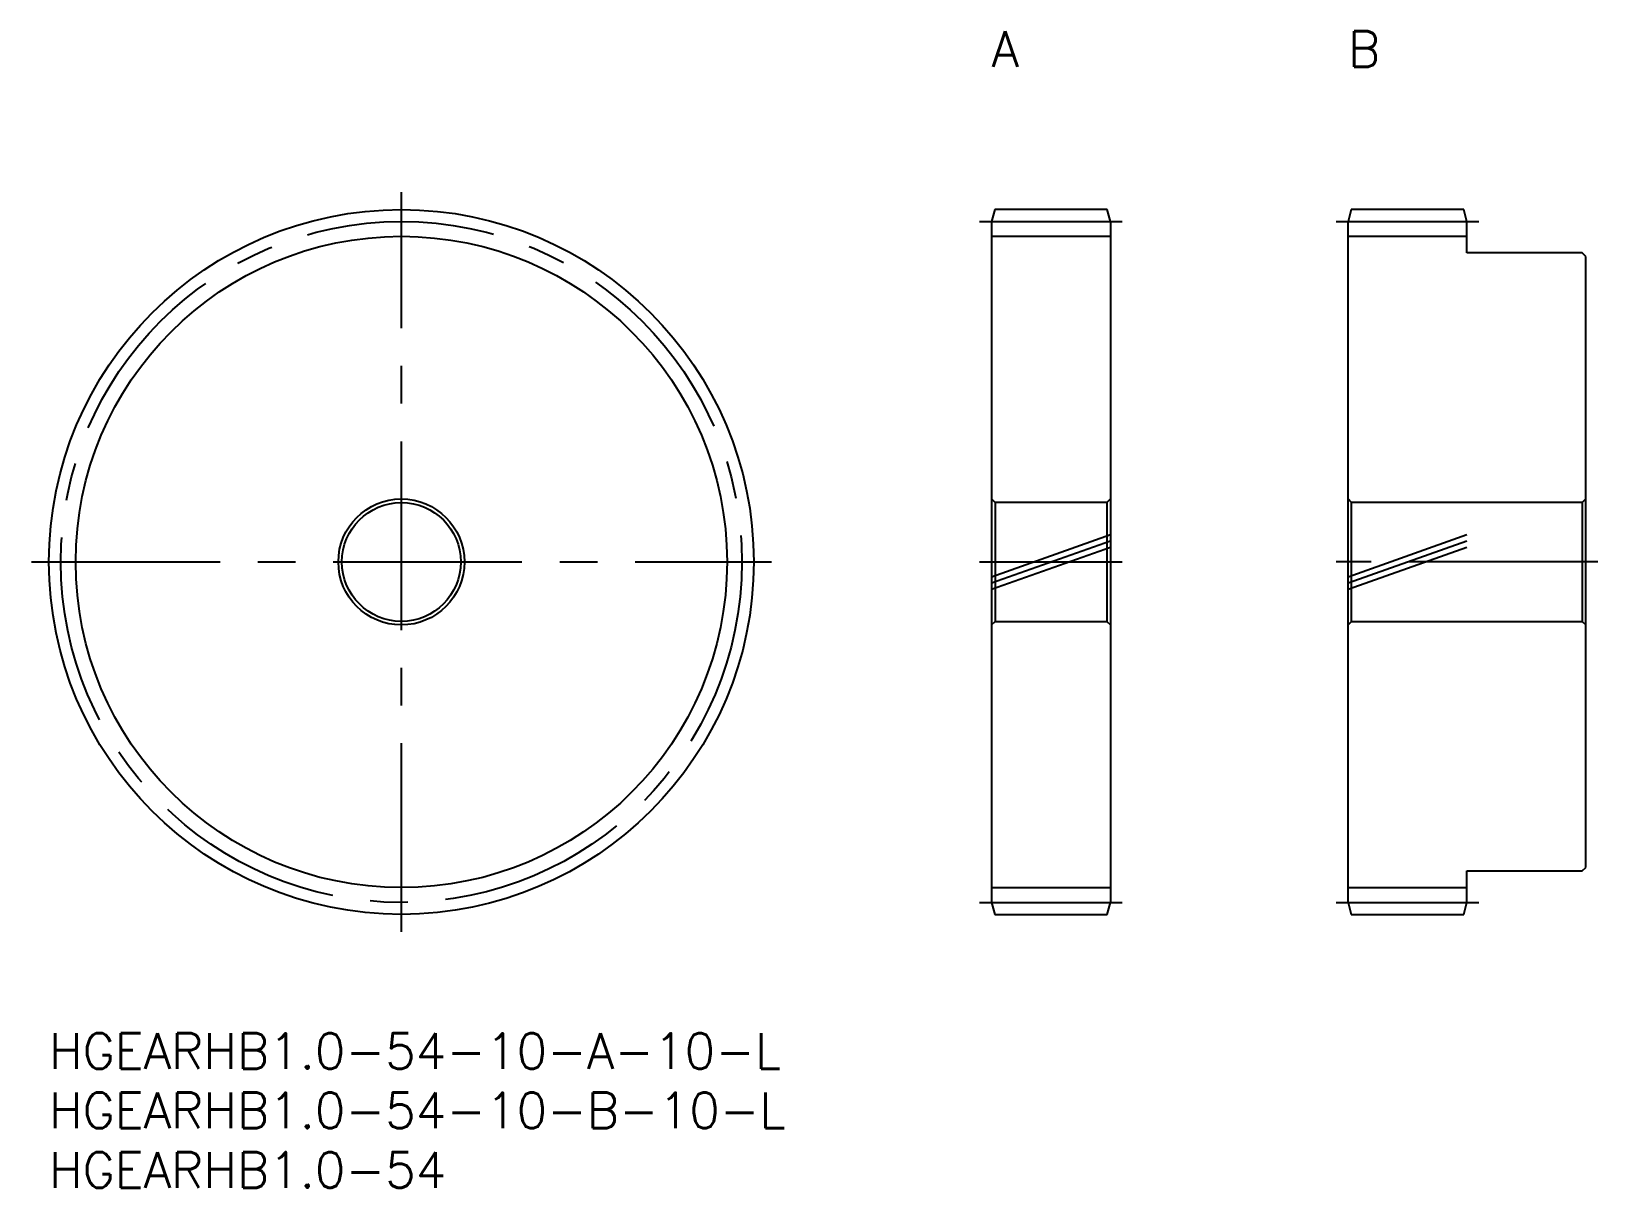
# Model space of a CAD drawing. Extents: x -1 to 130, y -13 to 84.
import ezdxf

# ---------------------------------------------------------------- set-up
doc = ezdxf.new("R2010")
doc.units = 0
doc.header["$LTSCALE"] = 0.5
doc.linetypes.add('CENTER', pattern=[50.8, 31.75, -6.35, 6.35, -6.35])
doc.linetypes.add('PHANTOM', pattern=[63.5, 31.75, -6.35, 6.35, -6.35, 6.35, -6.35])
for name, color, linetype in [('MSM_CENTER', 1, 'CENTER'), ('MSM_CONTINUOUS', 7, 'CONTINUOUS'), ('MSM_IMAGINARY', 6, 'PHANTOM'), ('MSM_NARROW', 5, 'CONTINUOUS'), ('MSM_PART_NUMBER', 7, 'CONTINUOUS')]:
    doc.layers.add(name, color=color, linetype=linetype)
doc.styles.get("Standard").update_dxf_attribs({"font": 'txt.shx', "height": 1, "bigfont": 'bigfont.shx'})

# ---------------------------------------------------------------- blocks, each defined once
blk = doc.blocks.new('*U22')
at = {"layer": 'MSM_PART_NUMBER'}
blk.add_text('HGEARHB1.0-54-10-A-10-L', height=3, dxfattribs=at).set_placement((0, -3))
blk = doc.blocks.new('*U23')
at = {"layer": 'MSM_PART_NUMBER'}
blk.add_text('HGEARHB1.0-54-10-B-10-L', height=3, dxfattribs=at).set_placement((0, -8))
blk = doc.blocks.new('*U24')
at = {"layer": 'MSM_PART_NUMBER'}
blk.add_text('HGEARHB1.0-54', height=3, dxfattribs=at).set_placement((0, -13))

msp = doc.modelspace()

# ---------------------------------------------------------------- linework, layer by layer
at = {"layer": 'MSM_CENTER'}
for p, q in [((29.65, 8.52), (29.65, 70.78)), ((78.3, 68.3), (90.3, 68.3)), ((108.3, 68.3), (120.3, 68.3)), ((-1.48, 39.65), (60.78, 39.65)), ((78.3, 39.65), (90.3, 39.65)), ((130.3, 39.65), (108.3, 39.65)), ((78.3, 11), (90.3, 11)), ((108.3, 11), (120.3, 11))]:
    msp.add_line(p, q, dxfattribs=at)
msp.add_circle((29.65, 39.65), 28.65, dxfattribs=at)
at = {"layer": 'MSM_CONTINUOUS'}
for p, q in [((79.57, 69.3), (79.3, 68.3)), ((89.03, 69.3), (79.57, 69.3)), ((89.3, 68.3), (89.03, 69.3)), ((109.57, 69.3), (109.3, 68.3)), ((119.03, 69.3), (109.57, 69.3)), ((119.3, 68.3), (119.03, 69.3)), ((79.3, 68.3), (79.3, 11)), ((89.3, 68.3), (89.3, 11)), ((109.3, 11), (109.3, 68.3)), ((119.3, 65.65), (119.3, 68.3)), ((79.3, 67.05), (89.3, 67.05)), ((109.3, 67.05), (119.3, 67.05)), ((129, 65.65), (119.3, 65.65)), ((129.3, 65.35), (129, 65.65)), ((129.3, 13.95), (129.3, 65.35)), ((79.6, 44.65), (79.3, 44.95)), ((89.3, 44.95), (89, 44.65)), ((109.6, 44.65), (109.3, 44.95)), ((129.3, 44.95), (129, 44.65)), ((89, 44.65), (79.6, 44.65)), ((79.6, 44.65), (79.6, 34.65)), ((89, 44.65), (89, 34.65)), ((129, 44.65), (109.6, 44.65)), ((109.6, 34.65), (109.6, 44.65)), ((129, 44.65), (129, 34.65)), ((79.3, 34.35), (79.6, 34.65)), ((79.6, 34.65), (89, 34.65)), ((89, 34.65), (89.3, 34.35)), ((109.3, 34.35), (109.6, 34.65)), ((109.6, 34.65), (129, 34.65)), ((129, 34.65), (129.3, 34.35)), ((119.3, 13.65), (129, 13.65)), ((119.3, 11), (119.3, 13.65)), ((129, 13.65), (129.3, 13.95)), ((79.3, 12.25), (89.3, 12.25)), ((109.3, 12.25), (119.3, 12.25)), ((79.3, 11), (79.57, 10)), ((89.03, 10), (89.3, 11)), ((109.3, 11), (109.57, 10)), ((119.03, 10), (119.3, 11)), ((79.57, 10), (89.03, 10)), ((109.57, 10), (119.03, 10))]:
    msp.add_line(p, q, dxfattribs=at)
for radius in [29.65, 5.3, 5]:
    msp.add_circle((29.65, 39.65), radius, dxfattribs=at)
at = {"layer": 'MSM_IMAGINARY'}
for p, q in [((79.3, 38.41), (89.3, 41.95)), ((79.3, 37.88), (89.3, 41.42)), ((79.3, 37.35), (89.3, 40.89)), ((109.3, 38.41), (119.3, 41.95)), ((109.3, 37.88), (119.3, 41.42)), ((109.3, 37.35), (119.3, 40.89))]:
    msp.add_line(p, q, dxfattribs=at)
at = {"layer": 'MSM_NARROW'}
msp.add_circle((29.65, 39.65), 27.4, dxfattribs=at)

# ---------------------------------------------------------------- block references
at = {"layer": 'MSM_CONTINUOUS'}
for name in ['*U22', '*U23', '*U24']:
    msp.add_blockref(name, (0, 0), dxfattribs=at)

# ---------------------------------------------------------------- texts
at = {"layer": 'MSM_PART_NUMBER'}
for s, p in [('A', (79.3, 81.3)), ('B', (109.3, 81.3))]:
    msp.add_text(s, height=3, dxfattribs=at).set_placement(p)

doc.saveas('drawing.dxf')
